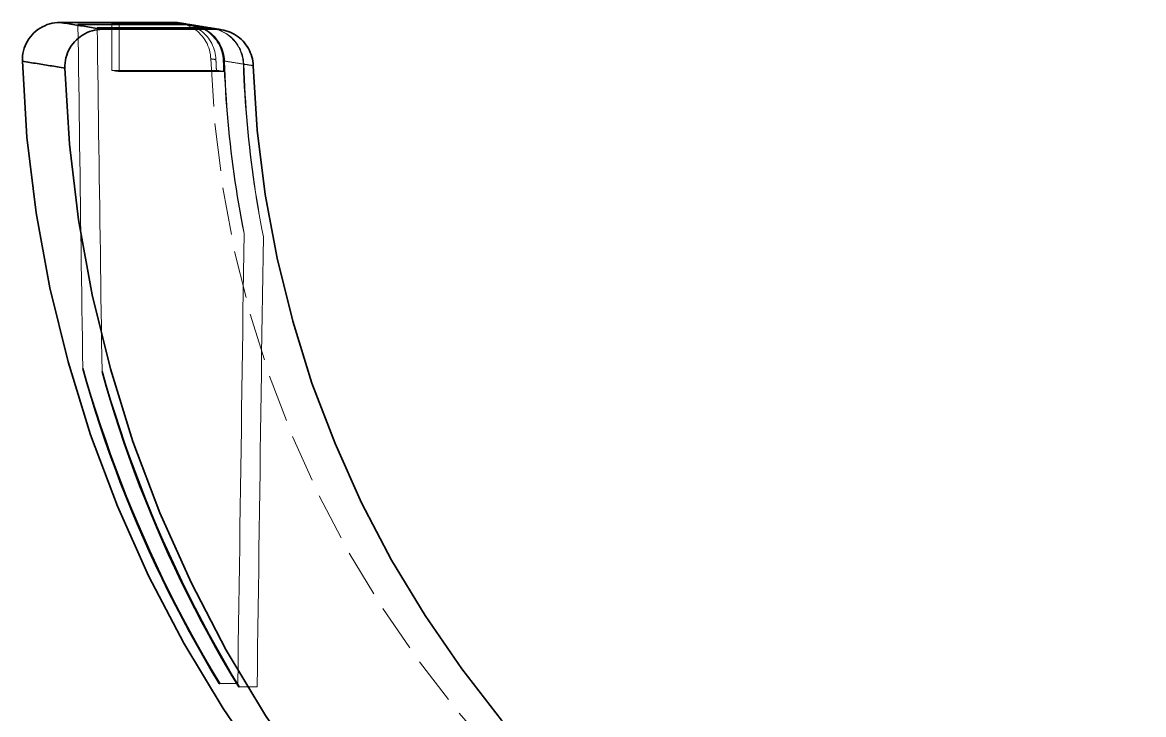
# Model space of a CAD drawing. Header units: millimetres. Extents: x 10 to 410, y 10 to 287.
# Drawn here: x 306.02 to 317.78, y 76.15 to 83.41 of the extents above; entities that cross this region are included whole.
import ezdxf

# ---------------------------------------------------------------- set-up
doc = ezdxf.new("R2010")
doc.units = ezdxf.units.MM
doc.linetypes.add('DASHED', pattern=[0.75, 0.5, -0.25])
doc.layers.add('HIDDEN', color=8, linetype='DASHED', lineweight=18)
doc.layers.add('VISIBLE', color=7, linetype='CONTINUOUS', lineweight=35)

msp = doc.modelspace()

# ---------------------------------------------------------------- linework, layer by layer
at = {"layer": 'HIDDEN'}
for points in [[(306.651, 79.778), (306.649, 79.934), (306.647, 80.091), (306.644, 80.248), (306.642, 80.405), (306.64, 80.562), (306.638, 80.719), (306.636, 80.876), (306.633, 81.033), (306.631, 81.19), (306.629, 81.347), (306.627, 81.503), (306.625, 81.66), (306.623, 81.817), (306.62, 81.974), (306.618, 82.131), (306.616, 82.288), (306.614, 82.445), (306.612, 82.602), (306.609, 82.759), (306.607, 82.916), (306.605, 83.073), (306.603, 83.229), (306.601, 83.386)], [(306.853, 79.745), (306.851, 79.902), (306.849, 80.059), (306.847, 80.215), (306.844, 80.372), (306.842, 80.529), (306.84, 80.686), (306.838, 80.843), (306.836, 81), (306.834, 81.157), (306.831, 81.314), (306.829, 81.471), (306.827, 81.628), (306.825, 81.784), (306.823, 81.941), (306.82, 82.098), (306.818, 82.255), (306.816, 82.412), (306.814, 82.569), (306.812, 82.726), (306.81, 82.883), (306.807, 83.04), (306.805, 83.197), (306.803, 83.354)], [(306.956, 82.906), (306.956, 82.928), (306.956, 82.949), (306.956, 82.971), (306.956, 82.992), (306.956, 83.014), (306.956, 83.035), (306.956, 83.057), (306.956, 83.078), (306.956, 83.1), (306.956, 83.121), (306.956, 83.143), (306.956, 83.164), (306.956, 83.186), (306.956, 83.207), (306.956, 83.229), (306.956, 83.25), (306.956, 83.272), (306.956, 83.293), (306.956, 83.315), (306.956, 83.336), (306.956, 83.358), (306.956, 83.379), (306.956, 83.4)], [(307.033, 82.894), (307.033, 82.915), (307.033, 82.937), (307.033, 82.958), (307.033, 82.98), (307.033, 83.001), (307.033, 83.023), (307.033, 83.044), (307.033, 83.066), (307.033, 83.087), (307.033, 83.109), (307.033, 83.13), (307.033, 83.152), (307.033, 83.173), (307.033, 83.195), (307.033, 83.216), (307.033, 83.238), (307.033, 83.259), (307.033, 83.281), (307.033, 83.302), (307.033, 83.324), (307.033, 83.345), (307.033, 83.367), (307.033, 83.388)], [(307.663, 83.404), (307.686, 83.4), (307.709, 83.394), (307.731, 83.387), (307.753, 83.378), (307.775, 83.368), (307.796, 83.357), (307.816, 83.345), (307.835, 83.331), (307.854, 83.317), (307.871, 83.301), (307.888, 83.284), (307.904, 83.266), (307.918, 83.248), (307.932, 83.228), (307.944, 83.208), (307.955, 83.187), (307.964, 83.165), (307.973, 83.143), (307.98, 83.121), (307.986, 83.098), (307.99, 83.074), (307.993, 83.051), (307.994, 83.027)], [(308.049, 83.019), (308.048, 83.04), (308.045, 83.062), (308.041, 83.084), (308.036, 83.105), (308.03, 83.126), (308.023, 83.147), (308.014, 83.167), (308.005, 83.187), (307.994, 83.206), (307.982, 83.225), (307.97, 83.243), (307.956, 83.26), (307.941, 83.276), (307.926, 83.292), (307.91, 83.307), (307.893, 83.32), (307.875, 83.333), (307.856, 83.345), (307.837, 83.355), (307.817, 83.365), (307.797, 83.374), (307.776, 83.381), (307.755, 83.387)], [(308.126, 83.006), (308.124, 83.03), (308.121, 83.053), (308.117, 83.076), (308.111, 83.099), (308.104, 83.122), (308.096, 83.144), (308.086, 83.166), (308.075, 83.187), (308.063, 83.207), (308.05, 83.226), (308.035, 83.245), (308.019, 83.263), (308.003, 83.279), (307.985, 83.295), (307.967, 83.31), (307.947, 83.323), (307.927, 83.336), (307.906, 83.347), (307.885, 83.357), (307.863, 83.365), (307.84, 83.373), (307.817, 83.378), (307.794, 83.383)], [(307.804, 83.381), (307.827, 83.377), (307.85, 83.371), (307.872, 83.363), (307.894, 83.355), (307.916, 83.345), (307.936, 83.333), (307.956, 83.321), (307.975, 83.307), (307.994, 83.293), (308.011, 83.277), (308.028, 83.26), (308.043, 83.243), (308.058, 83.224), (308.071, 83.205), (308.083, 83.184), (308.094, 83.164), (308.104, 83.142), (308.112, 83.12), (308.119, 83.098), (308.125, 83.075), (308.129, 83.052), (308.132, 83.028), (308.133, 83.005)], [(308.138, 83.004), (308.137, 83.028), (308.134, 83.051), (308.13, 83.074), (308.124, 83.097), (308.117, 83.12), (308.109, 83.142), (308.099, 83.163), (308.088, 83.184), (308.076, 83.205), (308.063, 83.224), (308.048, 83.243), (308.033, 83.26), (308.016, 83.277), (307.998, 83.293), (307.98, 83.308), (307.961, 83.321), (307.94, 83.334), (307.92, 83.345), (307.898, 83.355), (307.876, 83.363), (307.854, 83.37), (307.831, 83.376), (307.808, 83.381)], [(308.006, 83.348), (308.03, 83.344), (308.052, 83.338), (308.075, 83.33), (308.097, 83.322), (308.118, 83.312), (308.139, 83.301), (308.159, 83.288), (308.178, 83.275), (308.196, 83.26), (308.214, 83.244), (308.23, 83.227), (308.246, 83.21), (308.26, 83.191), (308.273, 83.172), (308.285, 83.152), (308.296, 83.131), (308.306, 83.109), (308.314, 83.087), (308.321, 83.065), (308.327, 83.042), (308.331, 83.019), (308.334, 82.995), (308.336, 82.972)], [(308.341, 82.971), (308.339, 82.995), (308.336, 83.018), (308.332, 83.041), (308.326, 83.064), (308.319, 83.087), (308.311, 83.109), (308.301, 83.131), (308.29, 83.151), (308.278, 83.172), (308.265, 83.191), (308.25, 83.21), (308.235, 83.228), (308.218, 83.244), (308.201, 83.26), (308.182, 83.275), (308.163, 83.288), (308.143, 83.301), (308.122, 83.312), (308.1, 83.322), (308.078, 83.33), (308.056, 83.338), (308.033, 83.343), (308.01, 83.348)], [(307.994, 83.027), (308.037, 82.349), (308.121, 81.674), (308.245, 81.006), (308.409, 80.346), (308.611, 79.697), (308.853, 79.062), (309.131, 78.442), (309.447, 77.839), (309.798, 77.257), (310.183, 76.697), (310.6, 76.161), (311.05, 75.65), (311.529, 75.168), (312.035, 74.715), (312.568, 74.293), (313.126, 73.904), (313.705, 73.548), (314.305, 73.228), (314.923, 72.945), (315.557, 72.699), (316.204, 72.491), (316.863, 72.323), (317.53, 72.194)], [(307.994, 83.027), (307.997, 83.027), (307.999, 83.027), (308.001, 83.026), (308.004, 83.026), (308.006, 83.025), (308.008, 83.025), (308.011, 83.025), (308.013, 83.024), (308.016, 83.024), (308.018, 83.024), (308.02, 83.023), (308.023, 83.023), (308.025, 83.022), (308.027, 83.022), (308.03, 83.022), (308.032, 83.021), (308.035, 83.021), (308.037, 83.02), (308.039, 83.02), (308.042, 83.02), (308.044, 83.019), (308.046, 83.019), (308.049, 83.019)], [(308.049, 83.019), (308.049, 83.014), (308.049, 83.009), (308.049, 83.004), (308.05, 82.999), (308.05, 82.994), (308.05, 82.989), (308.05, 82.984), (308.05, 82.98), (308.05, 82.975), (308.051, 82.97), (308.051, 82.965), (308.051, 82.96), (308.051, 82.955), (308.051, 82.95), (308.052, 82.945), (308.052, 82.941), (308.052, 82.936), (308.052, 82.931), (308.052, 82.926), (308.053, 82.921), (308.053, 82.916), (308.053, 82.911), (308.053, 82.906)], [(308.126, 83.006), (308.126, 83.001), (308.126, 82.996), (308.126, 82.991), (308.126, 82.987), (308.127, 82.982), (308.127, 82.977), (308.127, 82.972), (308.127, 82.967), (308.127, 82.962), (308.127, 82.957), (308.128, 82.952), (308.128, 82.948), (308.128, 82.943), (308.128, 82.938), (308.128, 82.933), (308.129, 82.928), (308.129, 82.923), (308.129, 82.918), (308.129, 82.913), (308.129, 82.909), (308.13, 82.904), (308.13, 82.899), (308.13, 82.894)], [(308.126, 83.006), (308.126, 83.006), (308.126, 83.006), (308.127, 83.006), (308.127, 83.006), (308.127, 83.006), (308.128, 83.006), (308.128, 83.006), (308.128, 83.006), (308.129, 83.006), (308.129, 83.006), (308.129, 83.005), (308.13, 83.005), (308.13, 83.005), (308.13, 83.005), (308.131, 83.005), (308.131, 83.005), (308.131, 83.005), (308.132, 83.005), (308.132, 83.005), (308.132, 83.005), (308.133, 83.005), (308.133, 83.005), (308.133, 83.005)], [(308.133, 83.005), (308.136, 82.925), (308.14, 82.846), (308.144, 82.767), (308.149, 82.688), (308.154, 82.608), (308.16, 82.529), (308.166, 82.45), (308.173, 82.371), (308.18, 82.292), (308.188, 82.213), (308.197, 82.134), (308.206, 82.055), (308.215, 81.976), (308.226, 81.897), (308.236, 81.819), (308.248, 81.74), (308.26, 81.662), (308.272, 81.583), (308.285, 81.505), (308.299, 81.427), (308.313, 81.348), (308.328, 81.27), (308.343, 81.193)], [(308.343, 81.193), (308.329, 81.271), (308.315, 81.349), (308.301, 81.427), (308.288, 81.505), (308.275, 81.583), (308.263, 81.662), (308.251, 81.74), (308.24, 81.819), (308.229, 81.897), (308.219, 81.976), (308.21, 82.055), (308.201, 82.134), (308.192, 82.213), (308.184, 82.292), (308.177, 82.371), (308.17, 82.45), (308.164, 82.529), (308.158, 82.608), (308.153, 82.687), (308.149, 82.766), (308.145, 82.845), (308.141, 82.925), (308.138, 83.004)], [(308.138, 83.004), (308.147, 83.003), (308.155, 83.001), (308.164, 83), (308.173, 82.998), (308.181, 82.997), (308.19, 82.996), (308.198, 82.994), (308.207, 82.993), (308.216, 82.991), (308.224, 82.99), (308.233, 82.989), (308.241, 82.987), (308.25, 82.986), (308.258, 82.985), (308.267, 82.983), (308.276, 82.982), (308.284, 82.98), (308.293, 82.979), (308.301, 82.978), (308.31, 82.976), (308.319, 82.975), (308.327, 82.973), (308.336, 82.972)], [(308.336, 82.972), (308.339, 82.893), (308.342, 82.813), (308.346, 82.734), (308.351, 82.655), (308.356, 82.575), (308.362, 82.496), (308.368, 82.417), (308.375, 82.338), (308.382, 82.259), (308.39, 82.18), (308.399, 82.101), (308.408, 82.022), (308.418, 81.943), (308.428, 81.865), (308.439, 81.786), (308.45, 81.707), (308.462, 81.629), (308.474, 81.55), (308.487, 81.472), (308.501, 81.394), (308.515, 81.316), (308.53, 81.238), (308.546, 81.16)], [(308.546, 81.16), (308.531, 81.238), (308.517, 81.316), (308.503, 81.394), (308.49, 81.472), (308.477, 81.551), (308.465, 81.629), (308.453, 81.707), (308.442, 81.786), (308.432, 81.865), (308.421, 81.943), (308.412, 82.022), (308.403, 82.101), (308.395, 82.18), (308.387, 82.259), (308.379, 82.338), (308.373, 82.417), (308.366, 82.496), (308.361, 82.575), (308.356, 82.654), (308.351, 82.733), (308.347, 82.813), (308.344, 82.892), (308.341, 82.971)], [(308.341, 82.971), (308.345, 82.971), (308.349, 82.97), (308.353, 82.969), (308.358, 82.968), (308.362, 82.968), (308.366, 82.967), (308.371, 82.966), (308.375, 82.966), (308.379, 82.965), (308.384, 82.964), (308.388, 82.964), (308.392, 82.963), (308.396, 82.962), (308.401, 82.961), (308.405, 82.961), (308.409, 82.96), (308.414, 82.959), (308.418, 82.959), (308.422, 82.958), (308.426, 82.957), (308.431, 82.957), (308.435, 82.956), (308.439, 82.955)], [(306.956, 82.906), (307.003, 82.906), (307.051, 82.906), (307.099, 82.906), (307.147, 82.906), (307.194, 82.906), (307.242, 82.906), (307.29, 82.906), (307.337, 82.906), (307.385, 82.906), (307.433, 82.906), (307.481, 82.906), (307.528, 82.906), (307.576, 82.906), (307.624, 82.906), (307.671, 82.906), (307.719, 82.906), (307.767, 82.906), (307.815, 82.906), (307.862, 82.906), (307.91, 82.906), (307.958, 82.906), (308.005, 82.906), (308.053, 82.906)], [(306.956, 82.906), (306.959, 82.906), (306.962, 82.905), (306.966, 82.905), (306.969, 82.904), (306.972, 82.904), (306.976, 82.903), (306.979, 82.903), (306.982, 82.902), (306.986, 82.902), (306.989, 82.901), (306.992, 82.9), (306.996, 82.9), (306.999, 82.899), (307.002, 82.899), (307.006, 82.898), (307.009, 82.898), (307.012, 82.897), (307.016, 82.897), (307.019, 82.896), (307.022, 82.896), (307.026, 82.895), (307.029, 82.895), (307.033, 82.894)], [(307.033, 82.894), (307.08, 82.894), (307.128, 82.894), (307.176, 82.894), (307.223, 82.894), (307.271, 82.894), (307.319, 82.894), (307.367, 82.894), (307.414, 82.894), (307.462, 82.894), (307.51, 82.894), (307.557, 82.894), (307.605, 82.894), (307.653, 82.894), (307.701, 82.894), (307.748, 82.894), (307.796, 82.894), (307.844, 82.894), (307.891, 82.894), (307.939, 82.894), (307.987, 82.894), (308.035, 82.894), (308.082, 82.894), (308.13, 82.894)], [(308.053, 82.906), (308.057, 82.906), (308.06, 82.905), (308.063, 82.905), (308.067, 82.904), (308.07, 82.904), (308.073, 82.903), (308.077, 82.903), (308.08, 82.902), (308.083, 82.902), (308.087, 82.901), (308.09, 82.9), (308.093, 82.9), (308.097, 82.899), (308.1, 82.899), (308.103, 82.898), (308.107, 82.898), (308.11, 82.897), (308.113, 82.897), (308.117, 82.896), (308.12, 82.896), (308.123, 82.895), (308.127, 82.895), (308.13, 82.894)], [(308.278, 76.47), (308.28, 76.676), (308.283, 76.881), (308.286, 77.086), (308.289, 77.292), (308.292, 77.497), (308.295, 77.702), (308.298, 77.907), (308.3, 78.113), (308.303, 78.318), (308.306, 78.523), (308.309, 78.729), (308.312, 78.934), (308.315, 79.139), (308.318, 79.345), (308.32, 79.55), (308.323, 79.755), (308.326, 79.961), (308.329, 80.166), (308.332, 80.371), (308.335, 80.577), (308.338, 80.782), (308.34, 80.987), (308.343, 81.193)], [(308.343, 81.193), (308.343, 81.193), (308.343, 81.193), (308.343, 81.193), (308.343, 81.193), (308.343, 81.193), (308.343, 81.193), (308.343, 81.193), (308.343, 81.193), (308.343, 81.193), (308.343, 81.193), (308.343, 81.193), (308.343, 81.193), (308.343, 81.193), (308.343, 81.193), (308.343, 81.193), (308.343, 81.193), (308.343, 81.193), (308.343, 81.193), (308.343, 81.193), (308.343, 81.193), (308.343, 81.193), (308.343, 81.193), (308.343, 81.193)], [(308.48, 76.437), (308.483, 76.643), (308.486, 76.848), (308.488, 77.053), (308.491, 77.259), (308.494, 77.464), (308.497, 77.669), (308.5, 77.875), (308.503, 78.08), (308.506, 78.285), (308.508, 78.491), (308.511, 78.696), (308.514, 78.901), (308.517, 79.107), (308.52, 79.312), (308.523, 79.517), (308.526, 79.723), (308.528, 79.928), (308.531, 80.133), (308.534, 80.339), (308.537, 80.544), (308.54, 80.749), (308.543, 80.954), (308.546, 81.16)], [(308.546, 81.16), (308.546, 81.16), (308.546, 81.16), (308.546, 81.16), (308.546, 81.16), (308.546, 81.16), (308.546, 81.16), (308.546, 81.16), (308.546, 81.16), (308.546, 81.16), (308.546, 81.16), (308.546, 81.16), (308.546, 81.16), (308.546, 81.16), (308.546, 81.16), (308.546, 81.16), (308.546, 81.16), (308.546, 81.16), (308.546, 81.16), (308.546, 81.16), (308.546, 81.16), (308.546, 81.16), (308.546, 81.16), (308.546, 81.16)], [(308.278, 76.47), (308.269, 76.47), (308.261, 76.47), (308.253, 76.47), (308.245, 76.47), (308.236, 76.47), (308.228, 76.47), (308.22, 76.47), (308.212, 76.47), (308.204, 76.47), (308.195, 76.47), (308.187, 76.47), (308.179, 76.47), (308.171, 76.47), (308.162, 76.47), (308.154, 76.47), (308.146, 76.47), (308.138, 76.47), (308.129, 76.471), (308.121, 76.471), (308.113, 76.471), (308.105, 76.471), (308.096, 76.471), (308.088, 76.471)], [(308.089, 76.47), (308.097, 76.47), (308.105, 76.47), (308.113, 76.47), (308.122, 76.47), (308.13, 76.47), (308.138, 76.47), (308.146, 76.47), (308.154, 76.47), (308.163, 76.47), (308.171, 76.47), (308.179, 76.47), (308.187, 76.47), (308.195, 76.47), (308.204, 76.47), (308.212, 76.47), (308.22, 76.47), (308.228, 76.47), (308.237, 76.47), (308.245, 76.47), (308.253, 76.47), (308.261, 76.47), (308.269, 76.47), (308.278, 76.47)], [(308.278, 76.47), (308.278, 76.47), (308.278, 76.47), (308.278, 76.47), (308.278, 76.47), (308.278, 76.47), (308.278, 76.47), (308.278, 76.47), (308.278, 76.47), (308.278, 76.47), (308.278, 76.47), (308.278, 76.47), (308.278, 76.47), (308.278, 76.47), (308.278, 76.47), (308.278, 76.47), (308.278, 76.47), (308.278, 76.47), (308.278, 76.47), (308.278, 76.47), (308.278, 76.47), (308.278, 76.47), (308.278, 76.47), (308.278, 76.47)], [(308.48, 76.437), (308.472, 76.437), (308.463, 76.437), (308.455, 76.438), (308.447, 76.438), (308.439, 76.438), (308.431, 76.438), (308.422, 76.438), (308.414, 76.438), (308.406, 76.438), (308.398, 76.438), (308.389, 76.438), (308.381, 76.438), (308.373, 76.438), (308.365, 76.438), (308.356, 76.438), (308.348, 76.438), (308.34, 76.438), (308.332, 76.438), (308.323, 76.438), (308.315, 76.438), (308.307, 76.438), (308.299, 76.438), (308.291, 76.438)], [(308.291, 76.437), (308.299, 76.437), (308.307, 76.437), (308.316, 76.437), (308.324, 76.437), (308.332, 76.437), (308.34, 76.437), (308.348, 76.437), (308.357, 76.437), (308.365, 76.437), (308.373, 76.437), (308.381, 76.437), (308.39, 76.437), (308.398, 76.437), (308.406, 76.437), (308.414, 76.437), (308.422, 76.437), (308.431, 76.437), (308.439, 76.437), (308.447, 76.437), (308.455, 76.437), (308.464, 76.437), (308.472, 76.437), (308.48, 76.437)], [(308.48, 76.437), (308.48, 76.437), (308.48, 76.437), (308.48, 76.437), (308.48, 76.437), (308.48, 76.437), (308.48, 76.437), (308.48, 76.437), (308.48, 76.437), (308.48, 76.437), (308.48, 76.437), (308.48, 76.437), (308.48, 76.437), (308.48, 76.437), (308.48, 76.437), (308.48, 76.437), (308.48, 76.437), (308.48, 76.437), (308.48, 76.437), (308.48, 76.437), (308.48, 76.437), (308.48, 76.437), (308.48, 76.437), (308.48, 76.437)]]:
    msp.add_lwpolyline(points, dxfattribs=at)
at = {"layer": 'VISIBLE'}
for points in [[(306.018, 83.002), (306.018, 83.03), (306.02, 83.057), (306.024, 83.084), (306.03, 83.111), (306.038, 83.138), (306.047, 83.163), (306.058, 83.188), (306.071, 83.213), (306.086, 83.236), (306.102, 83.258), (306.12, 83.279), (306.139, 83.299), (306.16, 83.317), (306.181, 83.334), (306.204, 83.35), (306.228, 83.363), (306.253, 83.375), (306.278, 83.386), (306.304, 83.394), (306.331, 83.401), (306.358, 83.405), (306.386, 83.408), (306.413, 83.409)], [(306.413, 83.409), (306.465, 83.409), (306.516, 83.409), (306.568, 83.409), (306.619, 83.409), (306.671, 83.409), (306.722, 83.409), (306.774, 83.409), (306.826, 83.409), (306.877, 83.409), (306.929, 83.409), (306.98, 83.409), (307.032, 83.409), (307.084, 83.409), (307.135, 83.409), (307.187, 83.409), (307.238, 83.409), (307.29, 83.409), (307.341, 83.409), (307.393, 83.409), (307.445, 83.409), (307.496, 83.409), (307.548, 83.409), (307.599, 83.409)], [(306.413, 83.409), (306.432, 83.406), (306.452, 83.403), (306.471, 83.4), (306.49, 83.397), (306.51, 83.394), (306.529, 83.39), (306.548, 83.387), (306.568, 83.384), (306.587, 83.381), (306.607, 83.378), (306.626, 83.375), (306.645, 83.372), (306.665, 83.369), (306.684, 83.365), (306.703, 83.362), (306.723, 83.359), (306.742, 83.356), (306.761, 83.353), (306.781, 83.35), (306.8, 83.347), (306.819, 83.343), (306.839, 83.34), (306.858, 83.337)], [(307.599, 83.409), (307.602, 83.409), (307.605, 83.409), (307.608, 83.409), (307.61, 83.409), (307.613, 83.409), (307.616, 83.409), (307.619, 83.409), (307.621, 83.409), (307.624, 83.409), (307.627, 83.408), (307.63, 83.408), (307.632, 83.408), (307.635, 83.408), (307.638, 83.407), (307.641, 83.407), (307.643, 83.407), (307.646, 83.407), (307.649, 83.406), (307.652, 83.406), (307.654, 83.405), (307.657, 83.405), (307.66, 83.405), (307.663, 83.404)], [(307.599, 83.409), (307.602, 83.409), (307.604, 83.409), (307.606, 83.408), (307.609, 83.408), (307.611, 83.407), (307.614, 83.407), (307.616, 83.407), (307.618, 83.406), (307.621, 83.406), (307.623, 83.405), (307.625, 83.405), (307.628, 83.405), (307.63, 83.404), (307.633, 83.404), (307.635, 83.404), (307.637, 83.403), (307.64, 83.403), (307.642, 83.402), (307.644, 83.402), (307.647, 83.402), (307.649, 83.401), (307.652, 83.401), (307.654, 83.4)], [(306.463, 82.93), (306.463, 82.957), (306.465, 82.985), (306.469, 83.012), (306.475, 83.039), (306.483, 83.065), (306.492, 83.091), (306.503, 83.116), (306.516, 83.14), (306.531, 83.164), (306.547, 83.186), (306.565, 83.207), (306.584, 83.227), (306.605, 83.245), (306.626, 83.262), (306.649, 83.277), (306.673, 83.291), (306.698, 83.303), (306.723, 83.313), (306.749, 83.322), (306.776, 83.329), (306.803, 83.333), (306.831, 83.336), (306.858, 83.337)], [(307.737, 83.387), (307.688, 83.387), (307.639, 83.387), (307.589, 83.387), (307.54, 83.387), (307.49, 83.387), (307.441, 83.387), (307.391, 83.387), (307.342, 83.387), (307.293, 83.387), (307.243, 83.387), (307.194, 83.387), (307.144, 83.387), (307.095, 83.387), (307.046, 83.387), (306.996, 83.387), (306.947, 83.387), (306.897, 83.387), (306.848, 83.387), (306.798, 83.387), (306.749, 83.387), (306.7, 83.387), (306.65, 83.387), (306.601, 83.386)], [(306.601, 83.386), (306.65, 83.386), (306.7, 83.386), (306.75, 83.386), (306.8, 83.386), (306.849, 83.386), (306.899, 83.386), (306.949, 83.386), (306.999, 83.386), (307.048, 83.386), (307.098, 83.386), (307.148, 83.386), (307.197, 83.386), (307.247, 83.386), (307.297, 83.386), (307.347, 83.386), (307.396, 83.386), (307.446, 83.386), (307.496, 83.386), (307.545, 83.386), (307.595, 83.386), (307.645, 83.386), (307.695, 83.386), (307.744, 83.386)], [(307.94, 83.354), (307.89, 83.354), (307.841, 83.354), (307.791, 83.354), (307.742, 83.354), (307.693, 83.354), (307.643, 83.354), (307.594, 83.354), (307.544, 83.354), (307.495, 83.354), (307.446, 83.354), (307.396, 83.354), (307.347, 83.354), (307.297, 83.354), (307.248, 83.354), (307.198, 83.354), (307.149, 83.354), (307.1, 83.354), (307.05, 83.354), (307.001, 83.354), (306.951, 83.354), (306.902, 83.354), (306.852, 83.354), (306.803, 83.354)], [(306.803, 83.354), (306.853, 83.353), (306.902, 83.353), (306.952, 83.353), (307.002, 83.353), (307.052, 83.353), (307.101, 83.353), (307.151, 83.353), (307.201, 83.353), (307.251, 83.353), (307.3, 83.353), (307.35, 83.353), (307.4, 83.353), (307.449, 83.353), (307.499, 83.353), (307.549, 83.353), (307.599, 83.353), (307.648, 83.353), (307.698, 83.353), (307.748, 83.353), (307.797, 83.353), (307.847, 83.353), (307.897, 83.353), (307.947, 83.353)], [(306.858, 83.337), (306.91, 83.337), (306.961, 83.337), (307.013, 83.337), (307.064, 83.337), (307.116, 83.337), (307.168, 83.337), (307.219, 83.337), (307.271, 83.337), (307.322, 83.337), (307.374, 83.337), (307.425, 83.337), (307.477, 83.337), (307.529, 83.337), (307.58, 83.337), (307.632, 83.337), (307.683, 83.337), (307.735, 83.337), (307.786, 83.337), (307.838, 83.337), (307.89, 83.337), (307.941, 83.337), (307.993, 83.337), (308.044, 83.337)], [(306.956, 83.4), (306.986, 83.4), (307.016, 83.4), (307.047, 83.4), (307.077, 83.4), (307.107, 83.4), (307.138, 83.4), (307.168, 83.4), (307.198, 83.4), (307.229, 83.4), (307.259, 83.4), (307.29, 83.4), (307.32, 83.4), (307.35, 83.4), (307.381, 83.4), (307.411, 83.4), (307.441, 83.4), (307.472, 83.4), (307.502, 83.4), (307.532, 83.4), (307.563, 83.4), (307.593, 83.4), (307.624, 83.4), (307.654, 83.4)], [(306.956, 83.4), (306.959, 83.4), (306.962, 83.399), (306.966, 83.399), (306.969, 83.398), (306.972, 83.398), (306.976, 83.397), (306.979, 83.397), (306.982, 83.396), (306.986, 83.396), (306.989, 83.395), (306.992, 83.394), (306.996, 83.394), (306.999, 83.393), (307.002, 83.393), (307.006, 83.392), (307.009, 83.392), (307.012, 83.391), (307.016, 83.391), (307.019, 83.39), (307.022, 83.39), (307.026, 83.389), (307.029, 83.389), (307.033, 83.388)], [(307.033, 83.388), (307.063, 83.388), (307.093, 83.388), (307.124, 83.388), (307.154, 83.388), (307.184, 83.388), (307.215, 83.388), (307.245, 83.388), (307.275, 83.388), (307.306, 83.388), (307.336, 83.388), (307.366, 83.388), (307.397, 83.388), (307.427, 83.388), (307.458, 83.388), (307.488, 83.388), (307.518, 83.388), (307.549, 83.388), (307.579, 83.388), (307.609, 83.388), (307.64, 83.388), (307.67, 83.388), (307.7, 83.388), (307.731, 83.388)], [(307.717, 83.395), (307.714, 83.396), (307.712, 83.396), (307.709, 83.397), (307.706, 83.397), (307.703, 83.397), (307.701, 83.398), (307.698, 83.398), (307.695, 83.398), (307.693, 83.399), (307.69, 83.399), (307.687, 83.399), (307.684, 83.399), (307.681, 83.399), (307.679, 83.4), (307.676, 83.4), (307.673, 83.4), (307.67, 83.4), (307.668, 83.4), (307.665, 83.4), (307.662, 83.4), (307.659, 83.4), (307.657, 83.4), (307.654, 83.4)], [(307.663, 83.404), (307.665, 83.404), (307.667, 83.403), (307.67, 83.403), (307.672, 83.403), (307.674, 83.402), (307.677, 83.402), (307.679, 83.402), (307.682, 83.401), (307.684, 83.401), (307.686, 83.4), (307.689, 83.4), (307.691, 83.4), (307.693, 83.399), (307.696, 83.399), (307.698, 83.398), (307.701, 83.398), (307.703, 83.398), (307.705, 83.397), (307.708, 83.397), (307.71, 83.397), (307.712, 83.396), (307.715, 83.396), (307.717, 83.395)], [(307.755, 83.387), (307.754, 83.388), (307.752, 83.388), (307.75, 83.388), (307.749, 83.389), (307.747, 83.389), (307.745, 83.39), (307.744, 83.39), (307.742, 83.39), (307.74, 83.391), (307.739, 83.391), (307.737, 83.392), (307.736, 83.392), (307.734, 83.392), (307.732, 83.393), (307.731, 83.393), (307.729, 83.393), (307.727, 83.394), (307.726, 83.394), (307.724, 83.394), (307.722, 83.395), (307.721, 83.395), (307.719, 83.395), (307.717, 83.395)], [(307.794, 83.383), (307.791, 83.383), (307.789, 83.384), (307.786, 83.384), (307.783, 83.385), (307.78, 83.385), (307.778, 83.385), (307.775, 83.386), (307.772, 83.386), (307.769, 83.386), (307.767, 83.386), (307.764, 83.387), (307.761, 83.387), (307.758, 83.387), (307.756, 83.387), (307.753, 83.387), (307.75, 83.388), (307.747, 83.388), (307.745, 83.388), (307.742, 83.388), (307.739, 83.388), (307.736, 83.388), (307.734, 83.388), (307.731, 83.388)], [(307.731, 83.388), (307.731, 83.388), (307.731, 83.388), (307.732, 83.388), (307.732, 83.388), (307.732, 83.388), (307.732, 83.388), (307.733, 83.388), (307.733, 83.388), (307.733, 83.388), (307.734, 83.388), (307.734, 83.387), (307.734, 83.387), (307.735, 83.387), (307.735, 83.387), (307.735, 83.387), (307.735, 83.387), (307.736, 83.387), (307.736, 83.387), (307.736, 83.387), (307.737, 83.387), (307.737, 83.387), (307.737, 83.387), (307.737, 83.387)], [(307.737, 83.387), (307.74, 83.387), (307.743, 83.387), (307.746, 83.387), (307.748, 83.387), (307.751, 83.387), (307.754, 83.387), (307.757, 83.386), (307.76, 83.386), (307.762, 83.386), (307.765, 83.386), (307.768, 83.386), (307.771, 83.386), (307.773, 83.385), (307.776, 83.385), (307.779, 83.385), (307.782, 83.384), (307.784, 83.384), (307.787, 83.384), (307.79, 83.383), (307.793, 83.383), (307.795, 83.383), (307.798, 83.382), (307.801, 83.382)], [(307.808, 83.381), (307.805, 83.381), (307.802, 83.382), (307.799, 83.382), (307.797, 83.382), (307.794, 83.383), (307.791, 83.383), (307.788, 83.383), (307.786, 83.384), (307.783, 83.384), (307.78, 83.384), (307.777, 83.384), (307.775, 83.385), (307.772, 83.385), (307.769, 83.385), (307.766, 83.385), (307.764, 83.385), (307.761, 83.385), (307.758, 83.386), (307.755, 83.386), (307.753, 83.386), (307.75, 83.386), (307.747, 83.386), (307.744, 83.386)], [(307.744, 83.386), (307.753, 83.384), (307.761, 83.383), (307.77, 83.382), (307.778, 83.38), (307.787, 83.379), (307.795, 83.378), (307.804, 83.376), (307.812, 83.375), (307.821, 83.373), (307.829, 83.372), (307.838, 83.371), (307.846, 83.369), (307.855, 83.368), (307.863, 83.366), (307.872, 83.365), (307.88, 83.364), (307.889, 83.362), (307.897, 83.361), (307.906, 83.36), (307.914, 83.358), (307.923, 83.357), (307.931, 83.355), (307.94, 83.354)], [(307.794, 83.383), (307.794, 83.383), (307.795, 83.383), (307.795, 83.383), (307.795, 83.383), (307.796, 83.383), (307.796, 83.383), (307.796, 83.383), (307.796, 83.383), (307.797, 83.382), (307.797, 83.382), (307.797, 83.382), (307.798, 83.382), (307.798, 83.382), (307.798, 83.382), (307.798, 83.382), (307.799, 83.382), (307.799, 83.382), (307.799, 83.382), (307.8, 83.382), (307.8, 83.382), (307.8, 83.382), (307.8, 83.382), (307.801, 83.382)], [(307.801, 83.382), (307.801, 83.382), (307.801, 83.382), (307.801, 83.382), (307.801, 83.382), (307.802, 83.382), (307.802, 83.382), (307.802, 83.382), (307.802, 83.382), (307.802, 83.382), (307.802, 83.382), (307.802, 83.382), (307.803, 83.382), (307.803, 83.381), (307.803, 83.381), (307.803, 83.381), (307.803, 83.381), (307.803, 83.381), (307.803, 83.381), (307.804, 83.381), (307.804, 83.381), (307.804, 83.381), (307.804, 83.381), (307.804, 83.381)], [(307.808, 83.381), (307.816, 83.379), (307.825, 83.378), (307.833, 83.377), (307.842, 83.375), (307.85, 83.374), (307.859, 83.372), (307.867, 83.371), (307.876, 83.37), (307.884, 83.368), (307.893, 83.367), (307.901, 83.366), (307.91, 83.364), (307.918, 83.363), (307.927, 83.361), (307.935, 83.36), (307.944, 83.359), (307.952, 83.357), (307.961, 83.356), (307.969, 83.354), (307.978, 83.353), (307.986, 83.352), (307.995, 83.35), (308.003, 83.349)], [(307.94, 83.354), (307.942, 83.354), (307.945, 83.354), (307.948, 83.354), (307.951, 83.354), (307.954, 83.354), (307.956, 83.354), (307.959, 83.354), (307.962, 83.353), (307.965, 83.353), (307.967, 83.353), (307.97, 83.353), (307.973, 83.353), (307.976, 83.352), (307.978, 83.352), (307.981, 83.352), (307.984, 83.352), (307.987, 83.351), (307.989, 83.351), (307.992, 83.351), (307.995, 83.35), (307.998, 83.35), (308, 83.349), (308.003, 83.349)], [(308.01, 83.348), (308.007, 83.348), (308.004, 83.349), (308.002, 83.349), (307.999, 83.349), (307.996, 83.35), (307.993, 83.35), (307.991, 83.35), (307.988, 83.351), (307.985, 83.351), (307.982, 83.351), (307.98, 83.352), (307.977, 83.352), (307.974, 83.352), (307.971, 83.352), (307.969, 83.352), (307.966, 83.352), (307.963, 83.353), (307.96, 83.353), (307.958, 83.353), (307.955, 83.353), (307.952, 83.353), (307.949, 83.353), (307.947, 83.353)], [(307.947, 83.353), (307.951, 83.352), (307.955, 83.352), (307.959, 83.351), (307.964, 83.35), (307.968, 83.35), (307.972, 83.349), (307.976, 83.348), (307.981, 83.347), (307.985, 83.347), (307.989, 83.346), (307.993, 83.345), (307.998, 83.345), (308.002, 83.344), (308.006, 83.343), (308.01, 83.343), (308.015, 83.342), (308.019, 83.341), (308.023, 83.341), (308.027, 83.34), (308.032, 83.339), (308.036, 83.338), (308.04, 83.338), (308.044, 83.337)], [(308.003, 83.349), (308.003, 83.349), (308.003, 83.349), (308.004, 83.349), (308.004, 83.349), (308.004, 83.349), (308.004, 83.349), (308.004, 83.349), (308.004, 83.349), (308.004, 83.349), (308.005, 83.349), (308.005, 83.349), (308.005, 83.349), (308.005, 83.349), (308.005, 83.349), (308.005, 83.349), (308.005, 83.349), (308.006, 83.349), (308.006, 83.349), (308.006, 83.349), (308.006, 83.348), (308.006, 83.348), (308.006, 83.348), (308.006, 83.348)], [(308.01, 83.348), (308.014, 83.347), (308.018, 83.346), (308.023, 83.346), (308.027, 83.345), (308.031, 83.344), (308.035, 83.344), (308.04, 83.343), (308.044, 83.342), (308.048, 83.342), (308.052, 83.341), (308.057, 83.34), (308.061, 83.34), (308.065, 83.339), (308.069, 83.338), (308.074, 83.338), (308.078, 83.337), (308.082, 83.336), (308.086, 83.335), (308.091, 83.335), (308.095, 83.334), (308.099, 83.333), (308.103, 83.333), (308.108, 83.332)], [(308.044, 83.337), (308.047, 83.337), (308.05, 83.337), (308.053, 83.337), (308.055, 83.337), (308.058, 83.337), (308.061, 83.337), (308.064, 83.337), (308.066, 83.336), (308.069, 83.336), (308.072, 83.336), (308.075, 83.336), (308.077, 83.336), (308.08, 83.335), (308.083, 83.335), (308.086, 83.335), (308.088, 83.335), (308.091, 83.334), (308.094, 83.334), (308.097, 83.334), (308.099, 83.333), (308.102, 83.333), (308.105, 83.332), (308.108, 83.332)], [(308.108, 83.332), (308.131, 83.328), (308.154, 83.322), (308.176, 83.314), (308.198, 83.306), (308.22, 83.296), (308.241, 83.285), (308.261, 83.273), (308.28, 83.259), (308.299, 83.244), (308.316, 83.229), (308.333, 83.212), (308.349, 83.194), (308.363, 83.175), (308.377, 83.156), (308.389, 83.136), (308.4, 83.115), (308.409, 83.093), (308.418, 83.071), (308.425, 83.048), (308.431, 83.026), (308.435, 83.002), (308.438, 82.979), (308.439, 82.955)], [(306.018, 83.002), (306.066, 82.204), (306.163, 81.41), (306.306, 80.623), (306.497, 79.846), (306.733, 79.082), (307.015, 78.334), (307.342, 77.603), (307.711, 76.894), (308.123, 76.208), (308.575, 75.548), (309.065, 74.916), (309.593, 74.315), (310.155, 73.747), (310.751, 73.213), (311.378, 72.716), (312.033, 72.257), (312.714, 71.839), (313.42, 71.462), (314.147, 71.128), (314.892, 70.838), (315.654, 70.593), (316.429, 70.395), (317.214, 70.243)], [(306.018, 83.002), (306.037, 82.999), (306.057, 82.996), (306.076, 82.993), (306.095, 82.989), (306.115, 82.986), (306.134, 82.983), (306.153, 82.98), (306.173, 82.977), (306.192, 82.974), (306.212, 82.971), (306.231, 82.968), (306.25, 82.964), (306.27, 82.961), (306.289, 82.958), (306.308, 82.955), (306.328, 82.952), (306.347, 82.949), (306.366, 82.946), (306.386, 82.942), (306.405, 82.939), (306.424, 82.936), (306.444, 82.933), (306.463, 82.93)], [(308.439, 82.955), (308.482, 82.277), (308.566, 81.602), (308.69, 80.934), (308.854, 80.274), (309.056, 79.625), (309.298, 78.989), (309.576, 78.369), (309.892, 77.767), (310.243, 77.185), (310.628, 76.625), (311.046, 76.088), (311.495, 75.578), (311.974, 75.096), (312.48, 74.642), (313.014, 74.221), (313.571, 73.831), (314.151, 73.476), (314.75, 73.156), (315.368, 72.873), (316.002, 72.627), (316.649, 72.419), (317.308, 72.25), (317.975, 72.122)], [(306.463, 82.93), (306.511, 82.131), (306.608, 81.337), (306.751, 80.551), (306.942, 79.774), (307.178, 79.01), (307.46, 78.261), (307.787, 77.531), (308.156, 76.822), (308.568, 76.136), (309.02, 75.476), (309.51, 74.844), (310.038, 74.243), (310.6, 73.674), (311.196, 73.141), (311.823, 72.644), (312.478, 72.185), (313.16, 71.767), (313.865, 71.39), (314.592, 71.056), (315.337, 70.766), (316.099, 70.521), (316.874, 70.323), (317.659, 70.171)], [(308.089, 76.47), (308.008, 76.605), (307.929, 76.741), (307.852, 76.878), (307.776, 77.016), (307.702, 77.154), (307.629, 77.294), (307.558, 77.434), (307.489, 77.575), (307.421, 77.717), (307.355, 77.86), (307.291, 78.004), (307.228, 78.148), (307.167, 78.293), (307.108, 78.439), (307.05, 78.585), (306.994, 78.732), (306.94, 78.88), (306.888, 79.028), (306.837, 79.177), (306.788, 79.326), (306.741, 79.476), (306.695, 79.627), (306.651, 79.778)], [(306.651, 79.778), (306.693, 79.626), (306.738, 79.475), (306.785, 79.325), (306.833, 79.176), (306.884, 79.027), (306.936, 78.879), (306.99, 78.731), (307.045, 78.584), (307.103, 78.437), (307.162, 78.292), (307.223, 78.147), (307.285, 78.003), (307.349, 77.859), (307.415, 77.716), (307.483, 77.575), (307.552, 77.433), (307.623, 77.293), (307.696, 77.154), (307.771, 77.015), (307.847, 76.878), (307.924, 76.741), (308.003, 76.605), (308.084, 76.471)], [(308.291, 76.437), (308.21, 76.572), (308.131, 76.708), (308.054, 76.845), (307.978, 76.983), (307.904, 77.122), (307.831, 77.261), (307.76, 77.401), (307.691, 77.543), (307.623, 77.685), (307.557, 77.827), (307.493, 77.971), (307.43, 78.115), (307.369, 78.26), (307.31, 78.406), (307.253, 78.552), (307.197, 78.699), (307.143, 78.847), (307.09, 78.995), (307.039, 79.144), (306.99, 79.293), (306.943, 79.443), (306.898, 79.594), (306.853, 79.745)], [(306.853, 79.745), (306.896, 79.593), (306.941, 79.443), (306.987, 79.293), (307.036, 79.143), (307.086, 78.994), (307.138, 78.846), (307.192, 78.698), (307.248, 78.551), (307.305, 78.405), (307.364, 78.259), (307.425, 78.114), (307.487, 77.97), (307.552, 77.826), (307.618, 77.684), (307.685, 77.542), (307.755, 77.401), (307.826, 77.26), (307.898, 77.121), (307.973, 76.983), (308.049, 76.845), (308.126, 76.708), (308.206, 76.572), (308.287, 76.438)], [(308.084, 76.471), (308.085, 76.471), (308.085, 76.47), (308.085, 76.47), (308.085, 76.47), (308.085, 76.47), (308.086, 76.47), (308.086, 76.47), (308.086, 76.47), (308.086, 76.47), (308.086, 76.47), (308.086, 76.47), (308.087, 76.47), (308.087, 76.47), (308.087, 76.47), (308.087, 76.47), (308.087, 76.47), (308.088, 76.47), (308.088, 76.47), (308.088, 76.47), (308.088, 76.47), (308.088, 76.47), (308.088, 76.47), (308.089, 76.47)], [(308.088, 76.471), (308.088, 76.471), (308.088, 76.471), (308.088, 76.471), (308.088, 76.471), (308.087, 76.471), (308.087, 76.471), (308.087, 76.471), (308.087, 76.471), (308.087, 76.471), (308.087, 76.471), (308.086, 76.471), (308.086, 76.471), (308.086, 76.471), (308.086, 76.471), (308.086, 76.471), (308.086, 76.471), (308.085, 76.471), (308.085, 76.471), (308.085, 76.471), (308.085, 76.471), (308.085, 76.471), (308.085, 76.471), (308.084, 76.471)], [(308.287, 76.438), (308.287, 76.438), (308.287, 76.438), (308.287, 76.438), (308.287, 76.438), (308.288, 76.438), (308.288, 76.438), (308.288, 76.438), (308.288, 76.437), (308.288, 76.437), (308.289, 76.437), (308.289, 76.437), (308.289, 76.437), (308.289, 76.437), (308.289, 76.437), (308.289, 76.437), (308.29, 76.437), (308.29, 76.437), (308.29, 76.437), (308.29, 76.437), (308.29, 76.437), (308.291, 76.437), (308.291, 76.437), (308.291, 76.437)], [(308.291, 76.438), (308.29, 76.438), (308.29, 76.438), (308.29, 76.438), (308.29, 76.438), (308.29, 76.438), (308.29, 76.438), (308.289, 76.438), (308.289, 76.438), (308.289, 76.438), (308.289, 76.438), (308.289, 76.438), (308.289, 76.438), (308.288, 76.438), (308.288, 76.438), (308.288, 76.438), (308.288, 76.438), (308.288, 76.438), (308.288, 76.438), (308.287, 76.438), (308.287, 76.438), (308.287, 76.438), (308.287, 76.438), (308.287, 76.438)]]:
    msp.add_lwpolyline(points, dxfattribs=at)

doc.saveas('drawing.dxf')
